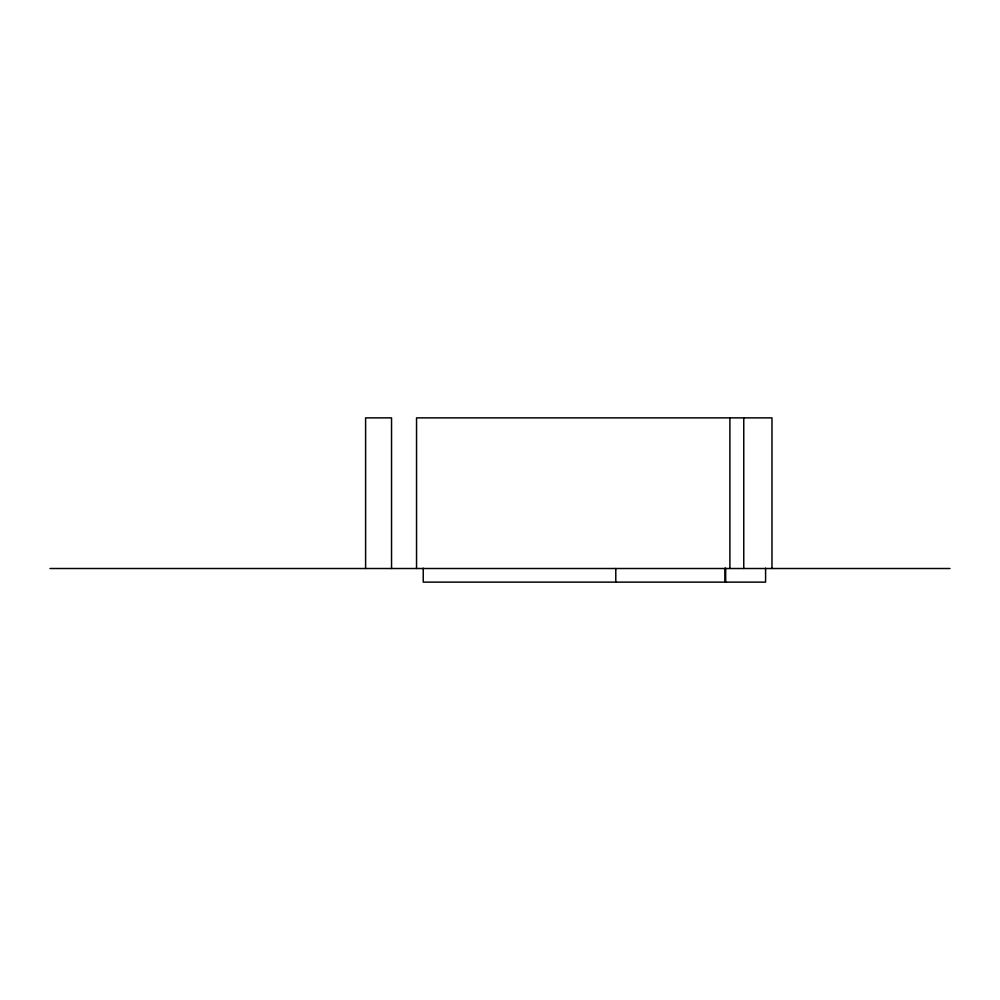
<?xml version="1.0" encoding="UTF-8"?>
<svg xmlns="http://www.w3.org/2000/svg" width="1000" height="1000" viewBox="0 0 1000 1000"><rect width="100%" height="100%" fill="white"/><g stroke="black" fill="none" stroke-linecap="round" stroke-linejoin="round"><path stroke-width="1.5" d="M50 568.513L950 568.513M771.975 568.513L771.975 417.875L416.538 417.875L416.538 568.513M765.588 568.175L765.588 582.125L423.237 582.125L423.237 568.175M743.763 417.875L743.763 568.513M729.887 417.875L729.887 568.513M725.675 568.175L725.675 582.125M724.925 568.175L724.925 582.125M615.788 568.513L615.788 582.125M391.538 568.513L391.538 417.875L365.6 417.875L365.6 568.513"/></g></svg>
